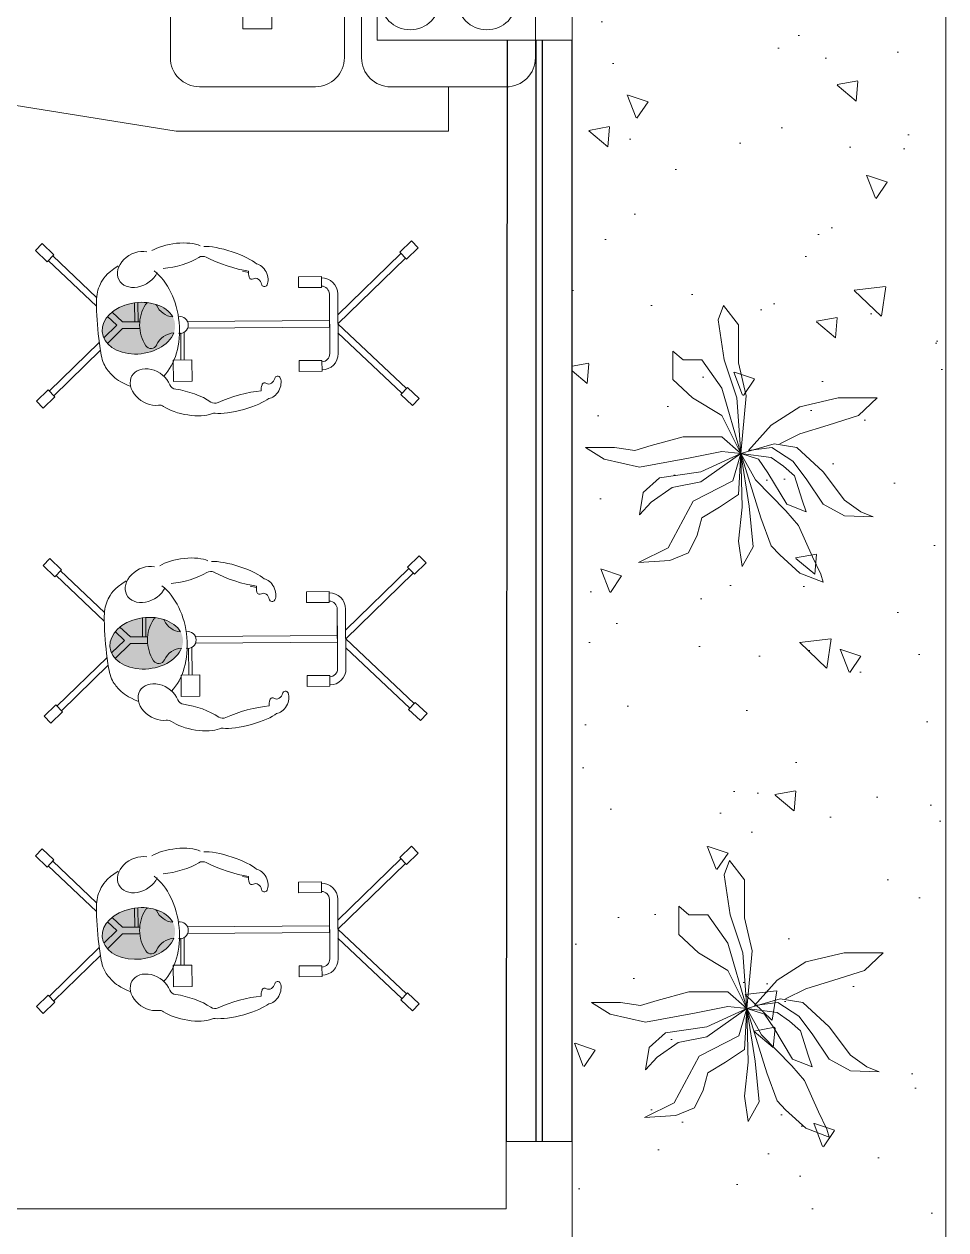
# Model space of a CAD drawing. Header units: metres. Extents: x -2 to 3328848, y -2 to 2725060.
# Drawn here: x 1663128.13 to 1663156.51, y 1362415.8 to 1362452.93 of the extents above; entities that cross this region are included whole.
import ezdxf

# ---------------------------------------------------------------- set-up
doc = ezdxf.new("R2010")
doc.units = ezdxf.units.M
doc.layers.get('0').update_dxf_attribs({"color": 253, "lineweight": 0})
for name, color, linetype, lineweight in [('arbolesss', 253, 'Continuous', 0), ('FIJO', 253, 'Continuous', 0), ('ICT_TOMAS', 1, 'Continuous', 0), ('muebles', 253, 'Continuous', 0), ('NOFIJO', 253, 'Continuous', 0), ('ventanas', 253, 'Continuous', 30)]:
    doc.layers.add(name, color=color, linetype=linetype, lineweight=lineweight)

# ---------------------------------------------------------------- blocks, each defined once
blk = doc.blocks.new('plantas 1')
for p, q in [((309.2391, 154.7581), (309.1671, 154.6429)), ((309.2391, 154.5805), (309.2391, 154.7581)), ((309.1671, 154.6429), (309.1191, 154.4269)), ((309.2211, 154.4557), (309.2391, 154.5805)), ((308.6211, 154.2493), (308.5311, 154.4317)), ((308.5311, 154.4317), (308.5431, 154.2397)), ((308.9631, 154.4029), (308.8251, 154.4269)), ((308.8251, 154.4269), (308.9031, 154.3549)), ((309.1191, 154.4269), (309.1731, 154.1245)), ((309.2511, 154.3549), (309.2211, 154.4557)), ((308.9031, 154.3549), (308.9931, 154.2253)), ((309.0531, 154.3021), (308.9631, 154.4029)), ((309.3051, 154.1581), (309.2511, 154.3549)), ((309.0891, 154.0477), (309.0531, 154.3021)), ((308.5431, 154.2397), (308.5911, 154.1245)), ((308.9091, 154.0957), (308.6211, 154.2493)), ((308.9931, 154.2253), (309.0291, 154.0477)), ((309.5451, 154.1005), (309.6591, 154.2205)), ((309.6591, 154.2205), (309.8331, 154.2205)), ((309.8331, 154.2205), (309.7791, 154.1581)), ((308.5911, 154.1245), (308.6991, 154.0717)), ((309.1731, 154.1245), (309.2151, 153.9181)), ((309.3051, 153.9181), (309.3051, 154.1581)), ((309.7791, 154.1581), (309.7791, 154.0429)), ((308.6991, 154.0717), (308.8071, 154.0429)), ((308.8071, 154.0429), (308.8731, 153.9325)), ((309.0351, 153.8509), (308.9091, 154.0957)), ((309.0291, 154.0477), (309.2031, 153.8029)), ((309.2031, 153.8029), (309.0891, 154.0477)), ((309.4371, 153.9181), (309.5451, 154.1005)), ((309.7791, 154.0429), (309.6051, 153.9181)), ((308.8731, 153.9325), (308.9511, 153.8173)), ((309.3051, 153.9181), (309.2031, 153.8029)), ((309.2151, 153.9181), (309.2031, 153.8029)), ((309.4371, 153.9181), (309.2031, 153.8029)), ((309.6051, 153.9181), (309.2031, 153.8029)), ((309.5451, 153.8269), (309.7791, 153.9037)), ((309.7791, 153.9037), (310.0251, 153.9421)), ((310.1151, 153.9085), (309.9951, 153.8173)), ((310.0251, 153.9421), (310.1151, 153.9085)), ((308.5071, 153.7933), (308.6631, 153.8173)), ((308.6631, 153.8173), (308.8731, 153.7933)), ((308.9511, 153.8173), (309.2031, 153.8029)), ((309.2031, 153.8029), (309.0351, 153.8509)), ((309.2031, 153.8029), (309.5451, 153.8269)), ((309.7611, 153.8173), (309.5571, 153.7693)), ((309.9951, 153.8173), (309.7611, 153.8173)), ((308.6271, 153.7261), (308.5071, 153.7933)), ((308.8791, 153.7501), (308.6271, 153.7261)), ((309.2031, 153.8029), (308.8071, 153.6781)), ((308.8731, 153.7933), (309.2031, 153.8029)), ((309.2031, 153.8029), (308.8791, 153.7501)), ((309.0411, 153.7117), (309.2031, 153.8029)), ((309.2031, 153.8029), (309.1671, 153.6925)), ((309.1791, 153.6157), (309.2031, 153.8029)), ((309.2031, 153.8029), (309.2631, 153.5965)), ((309.5571, 153.7693), (309.2031, 153.8029)), ((309.2391, 153.6109), (309.2211, 153.7549)), ((309.2211, 153.7549), (309.3771, 153.6157)), ((308.8071, 153.6781), (308.6331, 153.6157)), ((308.8491, 153.5245), (309.0411, 153.7117)), ((309.1671, 153.6925), (309.0831, 153.6349)), ((308.6331, 153.6157), (308.5791, 153.5629)), ((309.0831, 153.6349), (308.8911, 153.5197)), ((309.1251, 153.5389), (309.1791, 153.6157)), ((309.1551, 153.4813), (309.2391, 153.6109)), ((309.2631, 153.5965), (309.2391, 153.4573)), ((309.3771, 153.6157), (309.4911, 153.4381)), ((308.5791, 153.5629), (308.4651, 153.4381)), ((308.7591, 153.4477), (308.8491, 153.5245)), ((308.8911, 153.5197), (308.8431, 153.3997)), ((309.0651, 153.4717), (309.1251, 153.5389)), ((309.3231, 153.4381), (309.2631, 153.5629)), ((308.5671, 153.3613), (308.7591, 153.4477)), ((308.9151, 153.4237), (309.0651, 153.4717)), ((309.0471, 153.3997), (309.1551, 153.4813)), ((309.2391, 153.4573), (309.0891, 153.2941)), ((308.4651, 153.4381), (308.4111, 153.2941)), ((308.8431, 153.3997), (308.9151, 153.4237)), ((308.8911, 153.2941), (309.0471, 153.3997)), ((309.3771, 153.2653), (309.3231, 153.4381)), ((309.4911, 153.4381), (309.5451, 153.2029)), ((308.4111, 153.2941), (308.4591, 153.3085)), ((308.4591, 153.3085), (308.5671, 153.3613)), ((308.8191, 153.1645), (308.8911, 153.2941)), ((309.0891, 153.2941), (308.9151, 153.1645)), ((309.4371, 153.0781), (309.3771, 153.2653)), ((308.8131, 152.9869), (308.8191, 153.1645)), ((308.9151, 153.1645), (308.8431, 153.0637)), ((309.5451, 153.2029), (309.5451, 152.9629)), ((309.5451, 152.9629), (309.4371, 153.0781)), ((308.8431, 153.0637), (308.8131, 152.9869))]:
    blk.add_line(p, q)
blk = doc.blocks.new('Toma TFN')
for p, q in [((-0.0625, 0.05), (-0.05, 0.05)), ((-0.0625, 0), (-0.0625, 0.05)), ((-0.05, 0.05), (0.05, 0.05)), ((0.05, 0.05), (0.0625, 0.05)), ((0.0625, 0), (0.0625, 0.05)), ((-0.05, 0), (-0.0625, 0)), ((-0.025, 0), (-0.05, 0)), ((-0.025, -0.05), (-0.025, 0)), ((0.025, 0), (0.025, -0.05)), ((0.05, 0), (0.025, 0)), ((0.0625, 0), (0.05, 0)), ((0.05, 0), (0.05, 0)), ((0.025, -0.05), (-0.025, -0.05))]:
    blk.add_line(p, q)
blk.add_lwpolyline([(-0.1, 0.15), (0.1, 0.15, -0.414214), (0.15, 0.1), (0.15, -0.1, -0.414214), (0.1, -0.15), (-0.1, -0.15, -0.414214), (-0.15, -0.1), (-0.15, 0.1, -0.414214)], format="xyb", close=True)
blk = doc.blocks.new('TOMA TV')
blk.add_lwpolyline([(-0.1, 0.15), (0.1, 0.15, -0.414214), (0.15, 0.1), (0.15, -0.1, -0.414214), (0.1, -0.15), (-0.1, -0.15, -0.414214), (-0.15, -0.1), (-0.15, 0.1, -0.414214)], format="xyb", close=True)
for centre, radius in [((-0.0663, 0), 0.0515), ((0.0663, 0), 0.0515), ((-0.0663, 0), 0.0172), ((0.0663, 0), 0.0172)]:
    blk.add_circle(centre, radius)

msp = doc.modelspace()

# ---------------------------------------------------------------- hatches: boundary and pattern name
at = {"ltscale": 0.02, "true_color": 0x136734}
h = msp.add_hatch(dxfattribs=at)
h.set_pattern_fill('AR-CONC', color=116, scale=0.04, angle=90)
h.set_pattern_definition([(140, (1689534.059, 1346165.974), (0.6375634, 7.2873868), [0.762, -8.382]), (85, (1689534.059, 1346165.974), (-7.6422738, -1.4097369), [0.6096, -6.7056234]), (190.451445, (1689534.112, 1346166.581), (-7.00471, 5.8776499), [0.6476004, -7.1236098]), (136.1842, (1689532.027, 1346165.974), (1.681693, 10.8431616), [1.143, -12.573]), (186.635558, (1689532.167, 1346166.877), (-9.897045, 9.4961654), [0.971401, -10.6854243]), (81.18415, (1689532.027, 1346165.974), (-9.897045, 9.4961654), [0.9143987, -10.0583893]), (111, (1689532.535, 1346166.99), (4.0906079, 6.0645757), [0.762, -8.382]), (56, (1689532.535, 1346166.99), (-7.3675186, 2.4720811), [0.6096, -6.7056]), (161.451445, (1689532.876, 1346167.495), (-3.2769108, 8.5366568), [0.6476004, -7.1235975]), (127.5, (1689534.0588, 1346165.9738), (-3.38220155, 0.12354413), [0, -6.62432, 0, -6.8072, 0, -6.731]), (97.5, (1689534.0588, 1346165.9738), (-4.007223, 2.6727865), [0, -3.88112, 0, -6.47192, 0, -2.5654]), (57.5, (1689534.0588, 1346163.708), (0.22914976, 5.4236238), [0, -2.54, 0, -7.9248, 0, -10.5156]), (47.5, (1689534.059, 1346162.692), (-1.01705964, 5.92516726), [0, -3.302, 0, -5.26288, 0, -7.4676])])
h.paths.add_polyline_path([(1663145.002, 1362414.942), (1663156.512, 1362414.942), (1663156.512, 1362524.932), (1663145.002, 1362524.935)])
at = {"linetype": 'Continuous'}
h = msp.add_hatch(color=9, dxfattribs=at)
edge = h.paths.add_edge_path()
edge.add_ellipse((1663131.658, 1362443.569), major_axis=(-1.121, -0.135), ratio=0.700346, start_angle=0, end_angle=360, ccw=False)
h = msp.add_hatch(color=9, dxfattribs=at)
edge = h.paths.add_edge_path()
edge.add_ellipse((1663131.899, 1362433.867), major_axis=(-1.121, -0.135), ratio=0.700346, start_angle=0, end_angle=360, ccw=False)
h = msp.add_hatch(color=9, dxfattribs=at)
edge = h.paths.add_edge_path()
edge.add_ellipse((1663131.658, 1362424.928), major_axis=(-1.121, -0.135), ratio=0.700346, start_angle=0, end_angle=360, ccw=False)

# ---------------------------------------------------------------- linework, layer by layer
msp.add_line((1663142.971, 1362416.443), (1663143.002, 1362452.435))
at = {"ltscale": 0.02}
for p, q in [((1663156.512, 1362414.942), (1663156.512, 1362449.942)), ((1663142.971, 1362416.443), (1662988.001, 1362416.46))]:
    msp.add_line(p, q, dxfattribs=at)
at = {"ltscale": 0.015}
msp.add_line((1663142.973, 1362418.517), (1663144.999, 1362418.517), dxfattribs=at)
at = {"ltscale": 0.02}
msp.add_lwpolyline([(1663145.002, 1362414.942), (1663145.002, 1362524.935), (1663156.512, 1362524.932), (1663156.512, 1362414.942)], close=True, dxfattribs=at)
msp.add_lwpolyline([(1663145.002, 1362452.435), (1663145.002, 1362454.935)], dxfattribs=at)
at = {"color": 9, "linetype": 'Continuous'}
for centre, radius, start, end in [((1663133.63, 1362445.556), 0.225, 61.6884, 121.4441), ((1663135.146, 1362445.164), 0.09, 194.8108, 304.194), ((1663135.529, 1362444.94), 0.09, 187.6518, 334.5451), ((1663132.832, 1362441.912), 0.225, 202.2493, 262.4843), ((1663135.543, 1362441.797), 0.09, 52.9434, 162.3266), ((1663135.937, 1362442.002), 0.09, 22.5923, 169.4856), ((1663132.298, 1362440.975), 0.225, 54.7199, 97.4502), ((1663134.009, 1362441.481), 0.225, 235.6933, 295.449), ((1663133.99, 1362440.727), 0.225, 83.4022, 112.8355), ((1663133.872, 1362435.854), 0.225, 61.6884, 121.4441), ((1663135.387, 1362435.462), 0.09, 194.8108, 304.194), ((1663135.77, 1362435.238), 0.09, 187.6518, 334.5451), ((1663135.784, 1362432.095), 0.09, 52.9434, 162.3266), ((1663136.178, 1362432.3), 0.09, 22.5923, 169.4856), ((1663133.073, 1362432.21), 0.225, 202.2493, 262.4843), ((1663132.539, 1362431.273), 0.225, 54.7199, 97.4502), ((1663134.251, 1362431.779), 0.225, 235.6933, 295.449), ((1663134.231, 1362431.025), 0.225, 83.4022, 112.8355), ((1663133.63, 1362426.914), 0.225, 61.6884, 121.4441), ((1663135.146, 1362426.522), 0.09, 194.8108, 304.194), ((1663135.529, 1362426.298), 0.09, 187.6518, 334.5451), ((1663135.543, 1362423.155), 0.09, 52.9434, 162.3266), ((1663135.937, 1362423.36), 0.09, 22.5923, 169.4856), ((1663132.832, 1362423.27), 0.225, 202.2493, 262.4843), ((1663132.298, 1362422.333), 0.225, 54.7199, 97.4502), ((1663134.009, 1362422.839), 0.225, 235.6933, 295.449), ((1663133.99, 1362422.085), 0.225, 83.4022, 112.8355)]:
    msp.add_arc(centre, radius, start, end, dxfattribs=at)
at = {"color": 9, "linetype": 'Continuous', "extrusion": (0, 0, -1)}
for centre, major_axis, ratio, start_param, end_param in [((1663131.643, 1362445.379), (-0.588, -0.331), 0.760418, 3.95884, 8.683136), ((1663132.794, 1362445.836), (-0.899, -0.118), 0.376057, 0.680134, 2.619697), ((1663134.421, 1362445.722), (-0.924, 0.295), 0.233809, 0.537279, 2.698631), ((1663132.794, 1362445.836), (-0.996, -0.265), 0.3457, 4.001716, 5.193144), ((1663134.421, 1362445.722), (-1.013, 0.338), 0.221383, 3.977498, 5.377648), ((1663135.342, 1362445.164), (-0.165, 0.369), 0.68048, 0.391433, 2.615368), ((1663135.342, 1362445.164), (-0.165, 0.369), 0.68048, -1.335876, -0.83476), ((1663135.297, 1362444.952), (-0.107, 0.133), 0.730846, 0.057526, 2.259821), ((1663131.658, 1362443.569), (-1.121, -0.135), 0.700346, 3.498489, 9.144526), ((1663131.884, 1362435.677), (-0.588, -0.331), 0.760418, 3.95884, 8.683136), ((1663133.035, 1362436.134), (-0.899, -0.118), 0.376057, 0.680134, 2.619697), ((1663134.662, 1362436.02), (-0.924, 0.295), 0.233809, 0.537279, 2.698631), ((1663133.035, 1362436.134), (-0.996, -0.265), 0.3457, 4.001716, 5.193144), ((1663134.662, 1362436.02), (-1.013, 0.338), 0.221383, 3.977498, 5.377648), ((1663135.583, 1362435.462), (-0.165, 0.369), 0.68048, -1.335876, -0.83476), ((1663135.583, 1362435.462), (-0.165, 0.369), 0.68048, 0.391433, 2.615368), ((1663135.539, 1362435.25), (-0.107, 0.133), 0.730846, 0.057526, 2.259821), ((1663131.899, 1362433.867), (-1.121, -0.135), 0.700346, 3.498489, 9.144526), ((1663131.643, 1362426.738), (-0.588, -0.331), 0.760418, 3.95884, 8.683136), ((1663132.794, 1362427.195), (-0.899, -0.118), 0.376057, 0.680134, 2.619697), ((1663134.421, 1362427.08), (-0.924, 0.295), 0.233809, 0.537279, 2.698631), ((1663132.794, 1362427.195), (-0.996, -0.265), 0.3457, 4.001716, 5.193144), ((1663134.421, 1362427.08), (-1.013, 0.338), 0.221383, 3.977498, 5.377648), ((1663135.342, 1362426.522), (-0.165, 0.369), 0.68048, -1.335876, -0.83476), ((1663135.342, 1362426.522), (-0.165, 0.369), 0.68048, 0.391433, 2.615368), ((1663135.297, 1362426.31), (-0.107, 0.133), 0.730846, 0.057526, 2.259821), ((1663131.658, 1362424.928), (-1.121, -0.135), 0.700346, 3.498489, 9.144526)]:
    msp.add_ellipse(centre, major_axis=major_axis, ratio=ratio, start_param=start_param, end_param=end_param, dxfattribs=at)
at = {"color": 9, "linetype": 'Continuous'}
for centre, major_axis, ratio, start_param, end_param in [((1663131.645, 1362443.677), (-0.225, 1.872), 0.668353, 3.630515, 5.710659), ((1663132.033, 1362441.757), (-0.571, 0.36), 0.760418, 3.95884, 8.683136), ((1663135.738, 1362441.787), (-0.183, -0.361), 0.68048, -1.335876, -0.83476), ((1663135.704, 1362442.001), (-0.113, -0.127), 0.730846, 0.057526, 2.259821), ((1663135.738, 1362441.787), (-0.183, -0.361), 0.68048, 0.391433, 2.615368), ((1663133.16, 1362441.243), (-0.982, 0.314), 0.3457, 4.001716, 5.193144), ((1663134.791, 1362441.276), (-1.028, -0.287), 0.221383, 3.977498, 5.377648), ((1663133.16, 1362441.243), (-0.892, 0.163), 0.376057, 0.680134, 2.619697), ((1663134.791, 1362441.276), (-0.937, -0.248), 0.233809, 0.537279, 2.698631), ((1663131.886, 1362433.975), (-0.225, 1.872), 0.668353, 3.630515, 5.710659), ((1663132.274, 1362432.055), (-0.571, 0.36), 0.760418, 3.95884, 8.683136), ((1663135.946, 1362432.299), (-0.113, -0.127), 0.730846, 0.057526, 2.259821), ((1663135.979, 1362432.085), (-0.183, -0.361), 0.68048, 0.391433, 2.615368), ((1663133.401, 1362431.541), (-0.982, 0.314), 0.3457, 4.001716, 5.193144), ((1663135.032, 1362431.574), (-1.028, -0.287), 0.221383, 3.977498, 5.377648), ((1663135.979, 1362432.085), (-0.183, -0.361), 0.68048, -1.335876, -0.83476), ((1663133.401, 1362431.541), (-0.892, 0.163), 0.376057, 0.680134, 2.619697), ((1663135.032, 1362431.574), (-0.937, -0.248), 0.233809, 0.537279, 2.698631), ((1663131.645, 1362425.036), (-0.225, 1.872), 0.668353, 3.630515, 5.710659), ((1663132.033, 1362423.115), (-0.571, 0.36), 0.760418, 3.95884, 8.683136), ((1663135.704, 1362423.359), (-0.113, -0.127), 0.730846, 0.057526, 2.259821), ((1663135.738, 1362423.145), (-0.183, -0.361), 0.68048, 0.391433, 2.615368), ((1663133.16, 1362422.601), (-0.982, 0.314), 0.3457, 4.001716, 5.193144), ((1663134.791, 1362422.634), (-1.028, -0.287), 0.221383, 3.977498, 5.377648), ((1663135.738, 1362423.145), (-0.183, -0.361), 0.68048, -1.335876, -0.83476), ((1663133.16, 1362422.601), (-0.892, 0.163), 0.376057, 0.680134, 2.619697), ((1663134.791, 1362422.634), (-0.937, -0.248), 0.233809, 0.537279, 2.698631)]:
    msp.add_ellipse(centre, major_axis=major_axis, ratio=ratio, start_param=start_param, end_param=end_param, dxfattribs=at)
for points in [[(1663131.414, 1362441.773), (1663131.061, 1362441.923), (1663130.881, 1362442.073), (1663130.56, 1362442.422), (1663130.42, 1362443.193), (1663130.364, 1362443.943), (1663130.35, 1362444.615), (1663130.48, 1362444.94), (1663130.641, 1362445.252), (1663131.033, 1362445.485)], [(1663131.656, 1362432.071), (1663131.303, 1362432.221), (1663131.122, 1362432.371), (1663130.801, 1362432.72), (1663130.661, 1362433.491), (1663130.605, 1362434.241), (1663130.592, 1362434.913), (1663130.721, 1362435.237), (1663130.882, 1362435.55), (1663131.275, 1362435.783)], [(1663131.414, 1362423.132), (1663131.061, 1362423.281), (1663130.881, 1362423.431), (1663130.56, 1362423.781), (1663130.42, 1362424.551), (1663130.364, 1362425.302), (1663130.35, 1362425.973), (1663130.48, 1362426.298), (1663130.641, 1362426.61), (1663131.033, 1362426.843)]]:
    msp.add_open_spline(points, degree=3, knots=[0.0184162, 0.0184162, 0.0184162, 0.0184162, 0.0807454, 0.1249742, 0.1827895, 0.3115822, 0.3833877, 0.4196443, 0.4709363, 0.4709363, 0.4709363, 0.4709363], dxfattribs=at)
at = {"layer": 'FIJO', "color": 9}
for p, q in [((1663135.041, 1362445.289), (1663134.856, 1362445.326)), ((1663135.283, 1362435.587), (1663135.097, 1362435.624)), ((1663135.041, 1362426.648), (1663134.856, 1362426.684))]:
    msp.add_line(p, q, dxfattribs=at)
at = {"layer": 'ICT_TOMAS'}
msp.add_lwpolyline([(1663007.058, 1362469.827), (1663132.818, 1362449.64), (1663141.198, 1362449.64), (1663141.198, 1362451.001)], dxfattribs=at)
at = {"layer": 'muebles', "color": 9}
for p, q in [((1663140.058, 1362446.256), (1663139.699, 1362445.907)), ((1663140.058, 1362446.256), (1663140.267, 1362446.041)), ((1663128.684, 1362446.177), (1663128.478, 1362445.959)), ((1663128.478, 1362445.959), (1663128.841, 1362445.616)), ((1663128.684, 1362446.177), (1663129.047, 1362445.833)), ((1663139.699, 1362445.907), (1663139.909, 1362445.692)), ((1663140.267, 1362446.041), (1663139.909, 1362445.692)), ((1663129.047, 1362445.833), (1663128.841, 1362445.616)), ((1663128.875, 1362445.652), (1663130.36, 1362444.246)), ((1663129.013, 1362445.797), (1663130.366, 1362444.516)), ((1663139.734, 1362445.871), (1663137.792, 1362443.981)), ((1663139.874, 1362445.728), (1663137.794, 1362443.704)), ((1663137.284, 1362445.159), (1663136.583, 1362445.154)), ((1663136.583, 1362445.154), (1663136.585, 1362444.822)), ((1663137.284, 1362445.159), (1663137.286, 1362444.826)), ((1663136.585, 1362444.822), (1663137.286, 1362444.826)), ((1663137.53, 1362444.618), (1663137.543, 1362442.787)), ((1663137.537, 1362443.599), (1663137.53, 1362444.618)), ((1663137.8, 1362442.786), (1663137.788, 1362444.622)), ((1663137.788, 1362444.622), (1663137.8, 1362442.786)), ((1663133.164, 1362443.775), (1663137.536, 1362443.805)), ((1663139.902, 1362441.709), (1663137.794, 1362443.704)), ((1663132.96, 1362442.59), (1663132.954, 1362443.421)), ((1663133.063, 1362442.591), (1663133.057, 1362443.444)), ((1663133.167, 1362443.569), (1663137.537, 1362443.599)), ((1663139.764, 1362441.564), (1663137.796, 1362443.427)), ((1663128.903, 1362441.633), (1663130.444, 1362443.133)), ((1663129.043, 1362441.49), (1663130.479, 1362442.888)), ((1663136.601, 1362442.57), (1663137.302, 1362442.575)), ((1663136.603, 1362442.237), (1663136.601, 1362442.57)), ((1663137.304, 1362442.242), (1663137.302, 1362442.575)), ((1663137.304, 1362442.242), (1663136.603, 1362442.237)), ((1663128.51, 1362441.32), (1663128.868, 1362441.669)), ((1663128.719, 1362441.105), (1663129.077, 1362441.454)), ((1663129.077, 1362441.454), (1663128.868, 1362441.669)), ((1663139.73, 1362441.528), (1663139.936, 1362441.745)), ((1663140.093, 1362441.184), (1663139.73, 1362441.528)), ((1663140.299, 1362441.402), (1663139.936, 1362441.745)), ((1663128.719, 1362441.105), (1663128.51, 1362441.32)), ((1663140.093, 1362441.184), (1663140.299, 1362441.402)), ((1663128.925, 1362436.475), (1663128.719, 1362436.257)), ((1663128.719, 1362436.257), (1663129.082, 1362435.914)), ((1663128.925, 1362436.475), (1663129.288, 1362436.131)), ((1663140.299, 1362436.554), (1663139.941, 1362436.205)), ((1663140.508, 1362436.339), (1663140.15, 1362435.99)), ((1663140.299, 1362436.554), (1663140.508, 1362436.339)), ((1663129.288, 1362436.131), (1663129.082, 1362435.914)), ((1663129.117, 1362435.95), (1663130.601, 1362434.544)), ((1663129.254, 1362436.095), (1663130.607, 1362434.814)), ((1663139.976, 1362436.169), (1663138.034, 1362434.279)), ((1663140.115, 1362436.026), (1663138.035, 1362434.002)), ((1663139.941, 1362436.205), (1663140.15, 1362435.99)), ((1663137.525, 1362435.457), (1663136.824, 1362435.452)), ((1663136.824, 1362435.452), (1663136.826, 1362435.119)), ((1663136.826, 1362435.119), (1663137.528, 1362435.124)), ((1663137.525, 1362435.457), (1663137.528, 1362435.124)), ((1663137.771, 1362434.916), (1663137.784, 1362433.084)), ((1663137.778, 1362433.897), (1663137.771, 1362434.916)), ((1663138.042, 1362433.084), (1663138.029, 1362434.92)), ((1663138.029, 1362434.92), (1663138.042, 1362433.084)), ((1663133.406, 1362434.073), (1663137.777, 1362434.103)), ((1663140.143, 1362432.007), (1663138.035, 1362434.002)), ((1663133.201, 1362432.888), (1663133.196, 1362433.719)), ((1663133.305, 1362432.889), (1663133.299, 1362433.742)), ((1663133.409, 1362433.867), (1663137.778, 1362433.897)), ((1663140.005, 1362431.862), (1663138.037, 1362433.725)), ((1663129.144, 1362431.931), (1663130.685, 1362433.43)), ((1663129.284, 1362431.788), (1663130.721, 1362433.186)), ((1663136.842, 1362432.868), (1663137.543, 1362432.873)), ((1663136.844, 1362432.535), (1663136.842, 1362432.868)), ((1663137.546, 1362432.54), (1663136.844, 1362432.535)), ((1663137.546, 1362432.54), (1663137.543, 1362432.873)), ((1663128.751, 1362431.618), (1663129.11, 1362431.967)), ((1663129.319, 1362431.752), (1663129.11, 1362431.967)), ((1663139.971, 1362431.826), (1663140.177, 1362432.043)), ((1663140.334, 1362431.482), (1663139.971, 1362431.826)), ((1663140.54, 1362431.7), (1663140.177, 1362432.043)), ((1663128.96, 1362431.403), (1663128.751, 1362431.618)), ((1663128.96, 1362431.403), (1663129.319, 1362431.752)), ((1663140.334, 1362431.482), (1663140.54, 1362431.7)), ((1663128.684, 1362427.536), (1663128.478, 1362427.318)), ((1663128.478, 1362427.318), (1663128.841, 1362426.974)), ((1663128.684, 1362427.536), (1663129.047, 1362427.192)), ((1663140.058, 1362427.614), (1663139.699, 1362427.265)), ((1663140.267, 1362427.399), (1663139.909, 1362427.05)), ((1663140.058, 1362427.614), (1663140.267, 1362427.399)), ((1663129.047, 1362427.192), (1663128.841, 1362426.974)), ((1663128.875, 1362427.01), (1663130.36, 1362425.605)), ((1663129.013, 1362427.155), (1663130.366, 1362425.874)), ((1663139.734, 1362427.23), (1663137.792, 1362425.34)), ((1663139.874, 1362427.086), (1663137.794, 1362425.062)), ((1663139.699, 1362427.265), (1663139.909, 1362427.05)), ((1663137.284, 1362426.517), (1663136.583, 1362426.512)), ((1663136.583, 1362426.512), (1663136.585, 1362426.18)), ((1663137.284, 1362426.517), (1663137.286, 1362426.185)), ((1663136.585, 1362426.18), (1663137.286, 1362426.185)), ((1663137.53, 1362425.976), (1663137.543, 1362424.145)), ((1663137.537, 1362424.957), (1663137.53, 1362425.976)), ((1663137.8, 1362424.144), (1663137.788, 1362425.981)), ((1663137.788, 1362425.981), (1663137.8, 1362424.144)), ((1663133.164, 1362425.134), (1663137.536, 1362425.164)), ((1663132.96, 1362423.949), (1663132.954, 1362424.779)), ((1663133.063, 1362423.95), (1663133.057, 1362424.802)), ((1663133.167, 1362424.927), (1663137.537, 1362424.957)), ((1663139.902, 1362423.067), (1663137.794, 1362425.062)), ((1663139.764, 1362422.922), (1663137.796, 1362424.785)), ((1663128.903, 1362422.991), (1663130.444, 1362424.491)), ((1663129.043, 1362422.848), (1663130.479, 1362424.246)), ((1663136.601, 1362423.928), (1663137.302, 1362423.933)), ((1663136.603, 1362423.596), (1663136.601, 1362423.928)), ((1663137.304, 1362423.601), (1663136.603, 1362423.596)), ((1663137.304, 1362423.601), (1663137.302, 1362423.933)), ((1663128.51, 1362422.678), (1663128.868, 1362423.027)), ((1663129.077, 1362422.812), (1663128.868, 1362423.027)), ((1663139.73, 1362422.886), (1663139.936, 1362423.104)), ((1663140.093, 1362422.542), (1663139.73, 1362422.886)), ((1663140.299, 1362422.76), (1663139.936, 1362423.104)), ((1663128.719, 1362422.463), (1663128.51, 1362422.678)), ((1663128.719, 1362422.463), (1663129.077, 1362422.812)), ((1663140.093, 1362422.542), (1663140.299, 1362422.76))]:
    msp.add_line(p, q, dxfattribs=at)
for points in [[(1663132.722, 1362442.589), (1663133.301, 1362442.593), (1663133.306, 1362441.933), (1663132.727, 1362441.929)], [(1663132.963, 1362432.887), (1663133.542, 1362432.891), (1663133.547, 1362432.231), (1663132.968, 1362432.227)], [(1663132.722, 1362423.947), (1663133.301, 1362423.951), (1663133.306, 1362423.291), (1663132.727, 1362423.287)]]:
    msp.add_lwpolyline(points, close=True, dxfattribs=at)
for centre, radius, start, end in [((1663137.288, 1362444.619), 0.5, 0.3963, 90.3963), ((1663137.28, 1362444.616), 0.25, 0.3963, 88.5892), ((1663132.928, 1362443.668), 0.26, 0.4121, 100.4667), ((1663132.928, 1362443.669), 0.26, 260.1572, 0.2117), ((1663137.293, 1362442.785), 0.25, 272.2035, 0.3963), ((1663137.3, 1362442.782), 0.5, 270.3963, 0.3963), ((1663137.529, 1362434.917), 0.5, 0.3963, 90.3963), ((1663137.521, 1362434.914), 0.25, 0.3963, 88.5892), ((1663133.169, 1362433.966), 0.26, 0.4121, 100.4667), ((1663133.169, 1362433.967), 0.26, 260.1572, 0.2117), ((1663137.534, 1362433.083), 0.25, 272.2035, 0.3963), ((1663137.542, 1362433.08), 0.5, 270.3963, 0.3963), ((1663137.288, 1362425.977), 0.5, 0.3963, 90.3963), ((1663137.28, 1362425.975), 0.25, 0.3963, 88.5892), ((1663132.928, 1362425.026), 0.26, 0.4121, 100.4667), ((1663132.928, 1362425.027), 0.26, 260.1572, 0.2117), ((1663137.293, 1362424.143), 0.25, 272.2035, 0.3963), ((1663137.3, 1362424.141), 0.5, 270.3963, 0.3963)]:
    msp.add_arc(centre, radius, start, end, dxfattribs=at)
at = {"layer": 'NOFIJO', "color": 9}
for p, q in [((1663130.842, 1362444.066), (1663131.163, 1362443.761)), ((1663131.534, 1362444.35), (1663131.539, 1362443.764)), ((1663131.638, 1362444.361), (1663131.642, 1362443.765)), ((1663130.584, 1362443.269), (1663130.983, 1362443.657)), ((1663130.699, 1362443.925), (1663130.983, 1362443.657)), ((1663131.163, 1362443.761), (1663131.692, 1362443.765)), ((1663130.696, 1362443.099), (1663131.165, 1362443.555)), ((1663131.165, 1362443.555), (1663131.693, 1362443.559)), ((1663131.776, 1362434.648), (1663131.78, 1362434.062)), ((1663131.879, 1362434.659), (1663131.883, 1362434.063)), ((1663130.94, 1362434.223), (1663131.224, 1362433.955)), ((1663131.083, 1362434.363), (1663131.405, 1362434.059)), ((1663131.405, 1362434.059), (1663131.933, 1362434.063)), ((1663130.825, 1362433.567), (1663131.224, 1362433.955)), ((1663130.938, 1362433.397), (1663131.406, 1362433.853)), ((1663131.406, 1362433.853), (1663131.934, 1362433.857)), ((1663131.534, 1362425.709), (1663131.539, 1362425.122)), ((1663131.638, 1362425.72), (1663131.642, 1362425.123)), ((1663130.699, 1362425.284), (1663130.983, 1362425.015)), ((1663130.842, 1362425.424), (1663131.163, 1362425.12)), ((1663131.163, 1362425.12), (1663131.692, 1362425.123)), ((1663130.584, 1362424.627), (1663130.983, 1362425.015)), ((1663130.696, 1362424.458), (1663131.165, 1362424.913)), ((1663131.165, 1362424.913), (1663131.693, 1362424.917))]:
    msp.add_line(p, q, dxfattribs=at)
at = {"layer": 'NOFIJO', "ltscale": 0.02}
msp.add_lwpolyline([(1663145.002, 1362454.935), (1663139.002, 1362454.935), (1663139.002, 1362452.435), (1663145.002, 1362452.435)], dxfattribs=at)
at = {"layer": 'NOFIJO', "color": 9}
for centre, radius, start, end in [((1663132.855, 1362443.667), 1.167, 147.369, 180.2289), ((1663132.033, 1362444.194), 0.191, 122.108, 147.7143), ((1663132.033, 1362444.194), 0.191, 24.6701, 33.91), ((1663132.768, 1362444.532), 0.619, 204.6701, 264.4927), ((1663132.855, 1362443.67), 1.167, 180.395, 213.2549), ((1663132.778, 1362442.804), 0.619, 93.3897, 155.9538), ((1663132.039, 1362443.133), 0.191, 212.9095, 335.9538), ((1663133.096, 1362433.964), 1.167, 147.369, 180.2289), ((1663132.274, 1362434.492), 0.191, 122.108, 147.7143), ((1663132.274, 1362434.492), 0.191, 24.6701, 33.91), ((1663133.01, 1362434.83), 0.619, 204.6701, 264.4927), ((1663133.096, 1362433.968), 1.167, 180.395, 213.2549), ((1663133.019, 1362433.101), 0.619, 93.3897, 155.9538), ((1663132.28, 1362433.431), 0.191, 212.9095, 335.9538), ((1663132.855, 1362425.025), 1.167, 147.369, 180.2289), ((1663132.033, 1362425.552), 0.191, 122.108, 147.7143), ((1663132.033, 1362425.552), 0.191, 24.6701, 33.91), ((1663132.768, 1362425.89), 0.619, 204.6701, 264.4927), ((1663132.855, 1362425.028), 1.167, 180.395, 213.2549), ((1663132.778, 1362424.162), 0.619, 93.3897, 155.9538), ((1663132.039, 1362424.492), 0.191, 212.9095, 335.9538)]:
    msp.add_arc(centre, radius, start, end, dxfattribs=at)
at = {"layer": 'ventanas', "ltscale": 0.2}
for p, q in [((1663143.002, 1362452.435), (1663142.973, 1362418.517)), ((1663143.882, 1362452.435), (1663143.882, 1362418.517)), ((1663144.082, 1362452.435), (1663144.082, 1362418.517)), ((1663144.998, 1362452.435), (1663144.999, 1362418.517))]:
    msp.add_line(p, q, dxfattribs=at)

# ---------------------------------------------------------------- block references
at = {"layer": 'arbolesss', "xscale": 5, "yscale": 5, "zscale": 5, "rotation": 90}
for p in [(1663919.209, 1360893.696), (1663919.393, 1360876.603)]:
    msp.add_blockref('plantas 1', p, dxfattribs=at)
at = {"layer": 'ICT_TOMAS'}
for name, p, xscale, yscale, zscale in [('Toma TFN', (1663135.315, 1362453.685), 17.85663777392733, 17.85663777392733, 17.85663777392733), ('TOMA TV', (1663141.198, 1362453.678), 17.84178858404148, 17.84178858404148, 17.84178858404148)]:
    msp.add_blockref(name, p, dxfattribs=dict(at, xscale=xscale, yscale=yscale, zscale=zscale))

doc.saveas('drawing.dxf')
